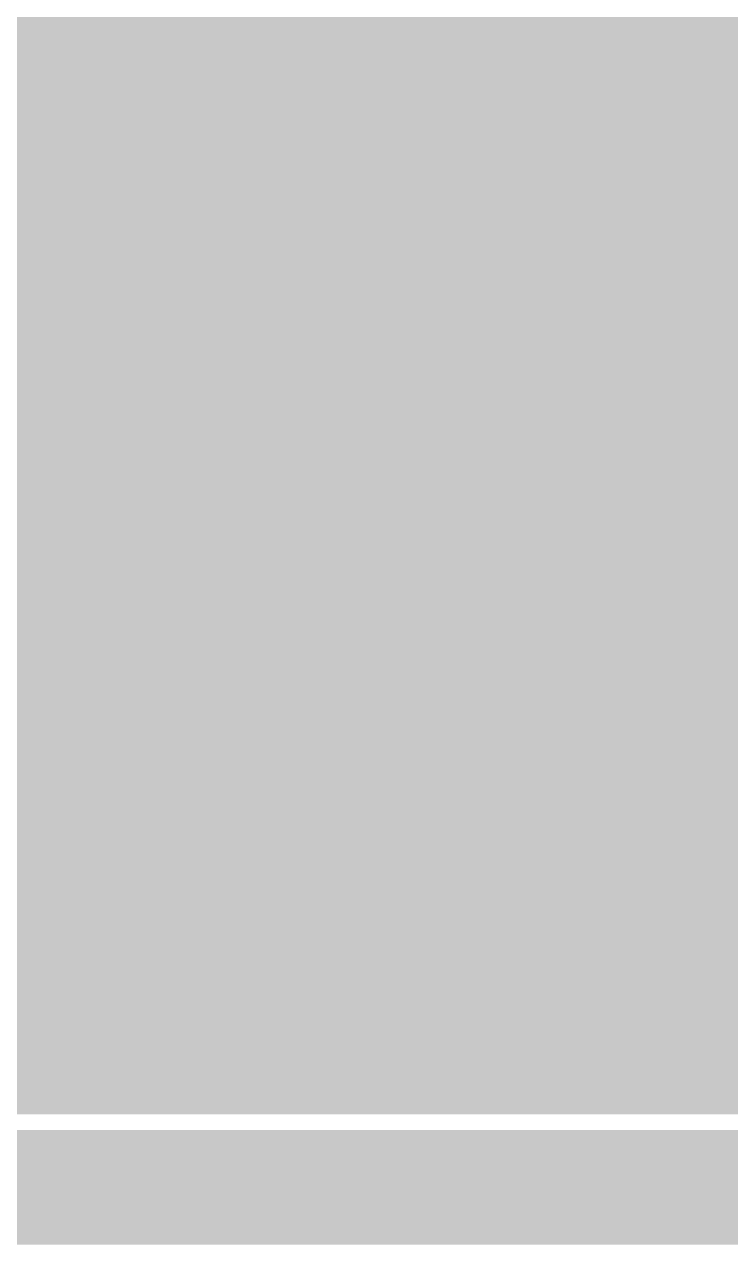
# Model space of a CAD drawing. Extents: x -6 to 196, y -52 to 46.
# Drawn here: x 145.59 to 153.41, y -5.63 to 7.88 of the extents above; entities that cross this region are included whole.
import ezdxf

# ---------------------------------------------------------------- set-up
doc = ezdxf.new("R2010")
doc.units = 0
doc.header["$MEASUREMENT"] = 0
for name, color, linetype in [('22-304-1_BOT', 7, 'CONTINUOUS'), ('22-304-1_DRD', 7, 'CONTINUOUS'), ('22-304-1_GND', 6, 'CONTINUOUS'), ('22-304-1_IN1', 4, 'CONTINUOUS'), ('22-304-1_SST', 14, 'CONTINUOUS'), ('22-304-1_TOP', 9, 'CONTINUOUS')]:
    doc.layers.add(name, color=color, linetype=linetype)

msp = doc.modelspace()

# ---------------------------------------------------------------- linework, layer by layer
at = {"layer": '22-304-1_BOT'}
for points, const_width in [([(152.9334, 20.828), (152.9334, -0.1905)], 0.254), ([(153.162, 20.828), (153.162, -0.1905)], 0.254), ([(153.3906, 20.828), (153.3906, -0.1905)], 0.254), ([(152.7048, 17.653), (152.7048, -0.1905)], 0.254), ([(152.4762, 17.44218), (152.4762, -0.1905)], 0.254), ([(152.2476, 17.36598), (152.2476, -0.1905)], 0.254), ([(152.019, 17.17294), (152.019, -0.1905)], 0.254), ([(151.7904, 16.94434), (151.7904, -0.1905)], 0.254), ([(151.5618, 16.71574), (151.5618, -0.1905)], 0.254), ([(151.3332, 16.48714), (151.3332, -0.1905)], 0.254), ([(151.1046, 16.25854), (151.1046, -0.1905)], 0.254), ([(150.876, 16.10106), (150.876, -0.1905)], 0.254), ([(145.6182, 16.08074), (145.6182, -4.064)], 0.254), ([(145.8468, 16.08074), (145.8468, -4.064)], 0.254), ([(146.0754, 16.08074), (146.0754, -4.064)], 0.254), ([(146.304, 16.08074), (146.304, -4.064)], 0.254), ([(146.5326, 16.08074), (146.5326, -4.064)], 0.254), ([(146.7612, 16.08074), (146.7612, -4.064)], 0.254), ([(146.9898, 16.08074), (146.9898, -4.064)], 0.254), ([(147.2184, 16.08074), (147.2184, -4.064)], 0.254), ([(147.447, 16.08074), (147.447, -0.1905)], 0.254), ([(147.6756, 16.08074), (147.6756, -0.1905)], 0.254), ([(147.9042, 16.08074), (147.9042, -0.1905)], 0.254), ([(148.1328, 16.08074), (148.1328, -0.1905)], 0.254), ([(148.3614, 16.08074), (148.3614, -0.1905)], 0.254), ([(148.59, 16.08074), (148.59, -0.1905)], 0.254), ([(148.8186, 16.08074), (148.8186, -0.1905)], 0.254), ([(149.0472, 16.08074), (149.0472, -0.1905)], 0.254), ([(149.2758, 16.08074), (149.2758, -0.1905)], 0.254), ([(149.5044, 16.08074), (149.5044, -0.1905)], 0.254), ([(149.733, 16.08074), (149.733, -0.1905)], 0.254), ([(149.9616, 16.08074), (149.9616, -0.1905)], 0.254), ([(150.1902, 16.08074), (150.1902, -0.1905)], 0.254), ([(150.4188, 16.08074), (150.4188, -0.1905)], 0.254), ([(150.6474, 16.08074), (150.6474, -0.1905)], 0.254), ([(155.78074, 7.8232), (138.08964, 7.8232)], 0.254), ([(155.78074, 7.5946), (138.05916, 7.5946)], 0.254), ([(155.78074, 7.366), (141.41704, 7.366)], 0.254), ([(155.78074, 7.1374), (141.58468, 7.1374)], 0.254), ([(155.78074, 6.9088), (141.6431, 6.9088)], 0.254), ([(155.78074, 6.6802), (141.62278, 6.6802)], 0.254), ([(155.78074, 6.4516), (141.51102, 6.4516)], 0.254), ([(155.78074, 6.223), (141.39926, 6.223)], 0.254), ([(155.78074, 5.9944), (141.39926, 5.9944)], 0.254), ([(155.78074, 5.7658), (141.39926, 5.7658)], 0.254), ([(155.78074, 5.5372), (141.39926, 5.5372)], 0.254), ([(155.78074, 5.3086), (141.39926, 5.3086)], 0.254), ([(155.78074, 5.08), (142.47368, 5.08)], 0.254), ([(155.78074, 4.8514), (142.78102, 4.8514)], 0.254), ([(155.78074, 4.6228), (142.89278, 4.6228)], 0.254), ([(155.78074, 4.3942), (142.9131, 4.3942)], 0.254), ([(155.78074, 4.1656), (142.85468, 4.1656)], 0.254), ([(155.78074, 3.937), (142.68704, 3.937)], 0.254), ([(155.78074, 3.7084), (142.66926, 3.7084)], 0.254), ([(155.78074, 3.4798), (142.66926, 3.4798)], 0.254), ([(155.78074, 3.2512), (142.66926, 3.2512)], 0.254), ([(155.78074, 3.0226), (142.66926, 3.0226)], 0.254), ([(155.78074, 2.794), (142.66926, 2.794)], 0.254), ([(155.78074, 2.5654), (142.66926, 2.5654)], 0.254), ([(155.78074, 2.3368), (142.66926, 2.3368)], 0.254), ([(155.78074, 2.1082), (142.66926, 2.1082)], 0.254), ([(155.78074, 1.8796), (142.66926, 1.8796)], 0.254), ([(155.78074, 1.651), (142.66926, 1.651)], 0.254), ([(155.78074, 1.4224), (142.66926, 1.4224)], 0.254), ([(155.5623, 1.1938), (142.66926, 1.1938)], 0.254), ([(155.43784, 0.9652), (142.66926, 0.9652)], 0.254), ([(155.40736, 0.7366), (142.66926, 0.7366)], 0.254), ([(155.45562, 0.508), (142.66926, 0.508)], 0.254), ([(155.60802, 0.2794), (144.92732, 0.2794)], 0.254), ([(156.2989, 0.0508), (145.3007, 0.0508)], 0.254), ([(156.36748, -0.1778), (145.42516, -0.1778)], 0.254), ([(154.2669, -0.1905), (147.23872, -0.1905), (147.23872, -2.01168)], 0.254), ([(147.23872, -0.4064), (145.45564, -0.4064)], 0.254), ([(147.75942, -1.60782), (147.75942, -0.59182), (147.8788, -0.762)], 0.1524), ([(147.23872, -0.635), (145.40738, -0.635)], 0.254), ([(149.1996, -1.27), (149.67458, -1.27), (149.43582, -0.59182), (149.31898, -0.59182), (149.31898, -1.60782)], 0.1524), ([(150.33498, -1.60782), (150.45182, -1.44018), (150.51278, -1.27), (150.51278, -0.93218), (150.45182, -0.762), (150.33498, -0.59182), (150.2156, -0.59182), (150.09622, -0.762), (150.0378, -0.93218), (150.0378, -1.27), (150.09622, -1.44018), (150.2156, -1.60782), (150.33498, -1.60782)], 0.1524), ([(151.35098, -1.44018), (151.2316, -1.60782), (150.99538, -1.60782), (150.876, -1.44018), (150.876, -1.27), (151.11222, -0.93218), (150.876, -0.59182), (151.35098, -0.59182)], 0.1524), ([(152.5524, -1.60782), (153.02738, -1.60782), (152.5524, -0.93218), (152.5524, -0.762), (152.61082, -0.59182), (152.96642, -0.59182), (153.02738, -0.762)], 0.1524), ([(153.3906, -1.60782), (153.86558, -1.60782), (153.3906, -0.93218), (153.3906, -0.762), (153.44902, -0.59182), (153.80462, -0.59182), (153.86558, -0.762)], 0.1524), ([(147.23872, -0.8636), (145.25244, -0.8636)], 0.254), ([(147.23872, -1.0922), (142.26032, -1.0922)], 0.254), ([(148.3614, -1.09982), (148.83638, -1.09982)], 0.1524), ([(151.7142, -1.09982), (152.18918, -1.09982)], 0.1524), ([(147.23872, -1.3208), (142.03172, -1.3208)], 0.254), ([(147.23872, -1.5494), (141.80312, -1.5494)], 0.254), ([(147.64258, -1.60782), (147.8788, -1.60782)], 0.1524), ([(147.23872, -1.778), (141.57452, -1.778)], 0.254), ([(193.929, -2.0066), (141.34592, -2.0066)], 0.254), ([(154.2669, -2.01168), (147.23872, -2.01168)], 0.254), ([(147.447, -2.01168), (147.447, -4.064)], 0.254), ([(147.6756, -2.01168), (147.6756, -4.064)], 0.254), ([(147.9042, -2.01168), (147.9042, -4.064)], 0.254), ([(148.1328, -2.01168), (148.1328, -4.064)], 0.254), ([(148.3614, -2.01168), (148.3614, -4.064)], 0.254), ([(148.59, -2.01168), (148.59, -4.064)], 0.254), ([(148.8186, -2.01168), (148.8186, -4.064)], 0.254), ([(149.0472, -2.01168), (149.0472, -4.064)], 0.254), ([(149.2758, -2.01168), (149.2758, -4.064)], 0.254), ([(149.5044, -2.01168), (149.5044, -4.064)], 0.254), ([(149.733, -2.01168), (149.733, -4.064)], 0.254), ([(149.9616, -2.01168), (149.9616, -4.064)], 0.254), ([(150.1902, -2.01168), (150.1902, -4.064)], 0.254), ([(150.4188, -2.01168), (150.4188, -4.064)], 0.254), ([(150.6474, -2.01168), (150.6474, -4.064)], 0.254), ([(150.876, -2.01168), (150.876, -4.064)], 0.254), ([(151.1046, -2.01168), (151.1046, -4.064)], 0.254), ([(151.3332, -2.01168), (151.3332, -4.064)], 0.254), ([(151.5618, -2.01168), (151.5618, -4.064)], 0.254), ([(151.7904, -2.01168), (151.7904, -4.064)], 0.254), ([(152.019, -2.01168), (152.019, -4.064)], 0.254), ([(152.2476, -2.01168), (152.2476, -4.064)], 0.254), ([(152.4762, -2.01168), (152.4762, -4.064)], 0.254), ([(152.7048, -2.01168), (152.7048, -4.064)], 0.254), ([(152.9334, -2.01168), (152.9334, -4.064)], 0.254), ([(153.162, -2.01168), (153.162, -4.064)], 0.254), ([(153.3906, -2.01168), (153.3906, -4.064)], 0.254), ([(193.929, -2.2352), (141.11732, -2.2352)], 0.254), ([(193.929, -2.4638), (140.88872, -2.4638)], 0.254), ([(193.929, -2.6924), (140.66012, -2.6924)], 0.254), ([(193.929, -2.921), (140.43152, -2.921)], 0.254), ([(193.929, -3.1496), (140.20292, -3.1496)], 0.254), ([(193.929, -3.3782), (139.97432, -3.3782)], 0.254), ([(193.929, -3.6068), (139.74572, -3.6068)], 0.254), ([(193.929, -3.8354), (139.51712, -3.8354)], 0.254), ([(193.929, -4.064), (139.28852, -4.064)], 0.254)]:
    msp.add_lwpolyline(points, dxfattribs=dict(at, const_width=const_width))
at = {"layer": '22-304-1_DRD', "const_width": 1.27}
msp.add_lwpolyline([(195.00088, 21.99894), (101.99878, 21.99894), (78.99908, 44.99864), (-4.99872, 44.99864), (-4.99872, -4.99872), (195.00088, -4.99872), (195.00088, 21.99894)], dxfattribs=at)
at = {"layer": '22-304-1_GND', "const_width": 1.27}
msp.add_lwpolyline([(195.00088, 21.99894), (101.99878, 21.99894), (78.99908, 44.99864), (-4.99872, 44.99864), (-4.99872, -4.99872), (195.00088, -4.99872), (195.00088, 21.99894)], dxfattribs=at)
at = {"layer": '22-304-1_IN1', "const_width": 0.254}
for points in [[(193.802, 20.955), (193.802, -3.937), (146.05, -3.937)], [(145.74266, 19.29384), (145.74266, 3.81)], [(147.1676, 19.29384), (147.1676, -3.937)], [(147.3962, 19.29384), (147.3962, -3.937)], [(147.6248, 19.29384), (147.6248, -3.937)], [(147.8534, 19.29384), (147.8534, -3.937)], [(148.082, 19.29384), (148.082, -3.937)], [(148.3106, 19.29384), (148.3106, -3.937)], [(148.5392, 19.29384), (148.5392, -3.937)], [(148.7678, 19.29384), (148.7678, -3.937)], [(148.9964, 19.29384), (148.9964, -3.937)], [(150.5966, 19.29384), (150.5966, -3.937)], [(150.8252, 19.29384), (150.8252, -3.937)], [(151.0538, 19.29384), (151.0538, -3.937)], [(151.2824, 19.29384), (151.2824, -3.937)], [(152.8826, 19.29384), (152.8826, -3.937)], [(153.1112, 19.29384), (153.1112, -3.937)], [(153.3398, 19.29384), (153.3398, -3.937)], [(145.796, 17.92732), (145.796, -3.937)], [(149.225, 17.92732), (149.225, -3.937)], [(146.939, 17.71396), (146.939, -3.937)], [(150.368, 17.71396), (150.368, -3.937)], [(151.511, 17.80032), (151.511, -3.937)], [(146.0246, 17.61998), (146.0246, -3.937)], [(149.4536, 17.61998), (149.4536, -3.937)], [(152.654, 17.58696), (152.654, -3.937)], [(146.2532, 17.50822), (146.2532, -3.937)], [(146.4818, 17.48536), (146.4818, -3.937)], [(146.7104, 17.54378), (146.7104, -3.937)], [(149.6822, 17.50822), (149.6822, -3.937)], [(149.9108, 17.48536), (149.9108, -3.937)], [(150.1394, 17.54378), (150.1394, -3.937)], [(151.7396, 17.49298), (151.7396, -3.937)], [(151.9682, 17.38122), (151.9682, -3.937)], [(152.1968, 17.35836), (152.1968, -3.937)], [(152.4254, 17.41678), (152.4254, -3.937)], [(157.08122, 7.8232), (145.74266, 7.8232)], [(157.19298, 7.5946), (145.74266, 7.5946)], [(157.50032, 7.366), (145.74266, 7.366)], [(183.88584, 7.1374), (145.74266, 7.1374)], [(159.639, 6.9088), (145.74266, 6.9088)], [(159.42818, 6.6802), (145.74266, 6.6802)], [(159.35198, 6.4516), (145.74266, 6.4516)], [(159.35452, 6.223), (145.74266, 6.223)], [(159.44342, 5.9944), (145.74266, 5.9944)], [(159.67964, 5.7658), (145.74266, 5.7658)], [(160.36036, 5.5372), (145.74266, 5.5372)], [(160.41878, 5.3086), (145.74266, 5.3086)], [(157.28696, 5.08), (145.74266, 5.08)], [(157.11678, 4.8514), (145.74266, 4.8514)], [(157.05836, 4.6228), (145.74266, 4.6228)], [(157.08122, 4.3942), (145.74266, 4.3942)], [(157.19298, 4.1656), (145.74266, 4.1656)], [(157.50032, 3.937), (145.74266, 3.937)], [(183.88584, 3.7084), (145.72996, 3.7084)], [(145.5674, 3.45186), (145.5674, -3.937)], [(166.751, 3.4798), (145.59788, 3.4798)], [(166.54018, 3.2512), (138.176, 3.2512)], [(166.46398, 3.0226), (133.29412, 3.0226)], [(166.46652, 2.794), (136.49198, 2.794)], [(166.55542, 2.5654), (136.65962, 2.5654)], [(166.79164, 2.3368), (136.71804, 2.3368)], [(166.02964, 2.1082), (136.69772, 2.1082)], [(165.79342, 1.8796), (136.58596, 1.8796)], [(165.70452, 1.651), (136.27862, 1.651)], [(155.93568, 1.4224), (128.72212, 1.4224)], [(155.5623, 1.1938), (128.95072, 1.1938)], [(155.43784, 0.9652), (129.17932, 0.9652)], [(155.40736, 0.7366), (129.40792, 0.7366)], [(155.45562, 0.508), (129.63652, 0.508)], [(155.60802, 0.2794), (144.92732, 0.2794)], [(156.2989, 0.0508), (145.3007, 0.0508)], [(156.36748, -0.1778), (145.42516, -0.1778)], [(156.55544, -0.4064), (145.45564, -0.4064)], [(158.07436, -0.635), (145.40738, -0.635)], [(158.11246, -0.8636), (145.25244, -0.8636)], [(158.25216, -1.0922), (140.35278, -1.0922)], [(193.802, -1.3208), (140.3731, -1.3208)], [(193.802, -1.5494), (140.31468, -1.5494)], [(193.802, -1.778), (140.14704, -1.778)], [(193.802, -2.0066), (121.793, -2.0066)], [(193.802, -2.2352), (121.65584, -2.2352)], [(193.802, -2.4638), (121.07672, -2.4638)], [(193.802, -2.6924), (121.12244, -2.6924)], [(193.802, -2.921), (121.27738, -2.921)], [(193.802, -3.1496), (137.94232, -3.1496)], [(193.802, -3.3782), (138.3157, -3.3782)], [(193.802, -3.6068), (138.44016, -3.6068)], [(193.802, -3.8354), (138.47064, -3.8354)], [(146.05, -3.937), (138.45794, -3.94208)]]:
    msp.add_lwpolyline(points, dxfattribs=at)
msp.add_lwpolyline([(145.288, 3.35534, 0.4142136), (145.74266, 3.81)], format="xyb", dxfattribs=at)
at = {"layer": '22-304-1_SST', "const_width": 0.1524}
for points in [[(148.05406, 8.43788), (147.88642, 8.3185), (147.88642, 8.08228), (148.05406, 7.9629), (148.22424, 7.9629), (148.56206, 8.20166), (148.90242, 7.9629), (148.90242, 8.43788)], [(147.9804, 3.34518), (147.50542, 3.34518), (147.9804, 4.02082), (147.9804, 4.191), (147.92198, 4.36118), (147.56638, 4.36118), (147.50542, 4.191)], [(148.8186, 3.34518), (148.34362, 3.34518), (148.8186, 4.02082), (148.8186, 4.191), (148.76018, 4.36118), (148.40458, 4.36118), (148.34362, 4.191)], [(150.02002, 3.51282), (150.1394, 3.34518), (150.37562, 3.34518), (150.495, 3.51282), (150.495, 3.683), (150.25878, 4.02082), (150.495, 4.36118), (150.02002, 4.36118)], [(151.03602, 3.34518), (150.91918, 3.51282), (150.85822, 3.683), (150.85822, 4.02082), (150.91918, 4.191), (151.03602, 4.36118), (151.1554, 4.36118), (151.27478, 4.191), (151.3332, 4.02082), (151.3332, 3.683), (151.27478, 3.51282), (151.1554, 3.34518), (151.03602, 3.34518)], [(152.1714, 3.683), (151.69642, 3.683), (151.93518, 4.36118), (152.05202, 4.36118), (152.05202, 3.34518)], [(149.6568, 3.85318), (149.18182, 3.85318)], [(153.0096, 3.85318), (152.53462, 3.85318)]]:
    msp.add_lwpolyline(points, dxfattribs=at)
at = {"layer": '22-304-1_TOP'}
for points, const_width in [([(139.0269, 9.79424), (141.58976, 9.79424), (142.367, 9.017), (152.019, 9.017), (153.797, 7.239), (160.655, 7.239), (162.179, 5.715), (164.592, 5.715), (164.973, 5.334), (169.799, 5.334), (170.053, 5.08), (170.053, 4.699)], 0.2032), ([(139.0269, 9.29386), (141.45514, 9.29386), (142.24, 8.509), (151.892, 8.509), (153.67, 6.731), (159.639, 6.731), (160.02, 6.35)], 0.2032), ([(161.036, 5.588), (159.766, 5.588), (159.131, 6.223), (153.543, 6.223), (151.765, 8.001), (142.113, 8.001), (141.32052, 8.79348), (139.0269, 8.79348)], 0.2032), ([(151.5872, 7.57174), (143.05026, 7.57174)], 0.254), ([(151.66594, 7.493), (143.05026, 7.493)], 0.254), ([(145.4912, 7.57174), (145.4912, 1.95326)], 0.254), ([(145.7198, 7.57174), (145.7198, 1.95326)], 0.254), ([(145.9484, 7.57174), (145.9484, 1.95326)], 0.254), ([(146.177, 7.57174), (146.177, 1.95326)], 0.254), ([(146.4056, 7.57174), (146.4056, 1.95326)], 0.254), ([(146.6342, 7.57174), (146.6342, 1.95326)], 0.254), ([(146.8628, 7.57174), (146.8628, 1.95326)], 0.254), ([(147.0914, 7.57174), (147.0914, 1.95326)], 0.254), ([(147.32, 7.57174), (147.32, 4.7625)], 0.254), ([(147.5486, 7.57174), (147.5486, 4.7625)], 0.254), ([(147.7772, 7.57174), (147.7772, 4.7625)], 0.254), ([(148.0058, 7.57174), (148.0058, 4.7625)], 0.254), ([(148.2344, 7.57174), (148.2344, 4.7625)], 0.254), ([(148.463, 7.57174), (148.463, 4.7625)], 0.254), ([(148.6916, 7.57174), (148.6916, 4.7625)], 0.254), ([(148.9202, 7.57174), (148.9202, 4.7625)], 0.254), ([(149.1488, 7.57174), (149.1488, 4.7625)], 0.254), ([(149.3774, 7.57174), (149.3774, 4.7625)], 0.254), ([(149.606, 7.57174), (149.606, 4.7625)], 0.254), ([(149.8346, 7.57174), (149.8346, 4.7625)], 0.254), ([(150.0632, 7.57174), (150.0632, 4.7625)], 0.254), ([(150.2918, 7.57174), (150.2918, 4.7625)], 0.254), ([(150.5204, 7.57174), (150.5204, 4.7625)], 0.254), ([(150.749, 7.57174), (150.749, 4.7625)], 0.254), ([(150.9776, 7.57174), (150.9776, 4.7625)], 0.254), ([(151.2062, 7.57174), (151.2062, 4.7625)], 0.254), ([(151.4348, 7.57174), (151.4348, 4.7625)], 0.254), ([(151.5872, 7.57174), (153.23566, 5.92582)], 0.254), ([(151.6634, 7.49554), (151.6634, 4.7625)], 0.254), ([(151.89454, 7.2644), (143.05026, 7.2644)], 0.254), ([(151.892, 7.26694), (151.892, 4.7625)], 0.254), ([(152.12314, 7.0358), (143.05026, 7.0358)], 0.254), ([(152.1206, 7.03834), (152.1206, 4.7625)], 0.254), ([(152.35174, 6.8072), (143.05026, 6.8072)], 0.254), ([(152.3492, 6.80974), (152.3492, 4.7625)], 0.254), ([(152.58034, 6.5786), (143.05026, 6.5786)], 0.254), ([(152.5778, 6.58114), (152.5778, 4.7625)], 0.254), ([(152.80894, 6.35), (143.05026, 6.35)], 0.254), ([(152.8064, 6.35254), (152.8064, 4.7625)], 0.254), ([(153.03754, 6.1214), (143.05026, 6.1214)], 0.254), ([(153.035, 6.12394), (153.035, 4.7625)], 0.254), ([(153.26868, 5.8928), (143.05026, 5.8928)], 0.254), ([(153.2636, 5.89788), (153.2636, 4.7625)], 0.254), ([(153.4922, 5.79628), (153.4922, 4.7625)], 0.254), ([(159.08274, 5.6642), (143.05026, 5.6642)], 0.254), ([(159.31134, 5.4356), (143.05026, 5.4356)], 0.254), ([(157.50032, 5.207), (143.05026, 5.207)], 0.254), ([(157.19298, 4.9784), (143.05026, 4.9784)], 0.254), ([(147.1041, 4.7498), (142.84452, 4.7498)], 0.254), ([(154.13228, 4.7625), (147.1041, 4.7625), (147.1041, 2.94132)], 0.254), ([(147.1041, 4.5212), (142.91056, 4.5212)], 0.254), ([(147.1041, 4.2926), (142.89786, 4.2926)], 0.254), ([(147.9804, 3.34518), (147.50542, 3.34518), (147.9804, 4.02082), (147.9804, 4.191), (147.92198, 4.36118), (147.56638, 4.36118), (147.50542, 4.191)], 0.1524), ([(148.8186, 3.34518), (148.34362, 3.34518), (148.8186, 4.02082), (148.8186, 4.191), (148.76018, 4.36118), (148.40458, 4.36118), (148.34362, 4.191)], 0.1524), ([(150.02002, 3.51282), (150.1394, 3.34518), (150.37562, 3.34518), (150.495, 3.51282), (150.495, 3.683), (150.25878, 4.02082), (150.495, 4.36118), (150.02002, 4.36118)], 0.1524), ([(151.03602, 3.34518), (150.91918, 3.51282), (150.85822, 3.683), (150.85822, 4.02082), (150.91918, 4.191), (151.03602, 4.36118), (151.1554, 4.36118), (151.27478, 4.191), (151.3332, 4.02082), (151.3332, 3.683), (151.27478, 3.51282), (151.1554, 3.34518), (151.03602, 3.34518)], 0.1524), ([(152.1714, 3.683), (151.69642, 3.683), (151.93518, 4.36118), (152.05202, 4.36118), (152.05202, 3.34518)], 0.1524), ([(147.1041, 4.064), (142.7988, 4.064)], 0.254), ([(147.1041, 3.8354), (142.5321, 3.8354)], 0.254), ([(149.6568, 3.85318), (149.18182, 3.85318)], 0.1524), ([(153.0096, 3.85318), (152.53462, 3.85318)], 0.1524), ([(158.75, -0.635), (156.464, -0.635), (155.321, 0.508), (135.509, 0.508), (133.54304, 2.47396), (133.54304, 3.81)], 0.2032), ([(156.083, 0.762), (155.956, 0.762), (155.702, 1.016), (135.636, 1.016), (134.04342, 2.60858), (134.04342, 3.81)], 0.2032), ([(135.04418, 3.81), (135.04418, 2.24282), (135.763, 1.524), (166.37, 1.524)], 0.2032), ([(147.1041, 3.6068), (138.44016, 3.6068)], 0.254), ([(147.1041, 3.3782), (138.3157, 3.3782)], 0.254), ([(147.1041, 3.1496), (137.94232, 3.1496)], 0.254), ([(159.84474, 2.921), (137.4902, 2.921)], 0.254), ([(154.13228, 2.94132), (147.1041, 2.94132)], 0.254), ([(147.32, 2.94132), (147.32, 1.95326)], 0.254), ([(147.5486, 2.94132), (147.5486, 1.95326)], 0.254), ([(147.7772, 2.94132), (147.7772, 1.95326)], 0.254), ([(148.0058, 2.94132), (148.0058, 1.95326)], 0.254), ([(148.2344, 2.94132), (148.2344, 1.95326)], 0.254), ([(148.463, 2.94132), (148.463, 1.95326)], 0.254), ([(148.6916, 2.94132), (148.6916, 1.95326)], 0.254), ([(148.9202, 2.94132), (148.9202, 1.95326)], 0.254), ([(149.1488, 2.94132), (149.1488, 1.95326)], 0.254), ([(149.3774, 2.94132), (149.3774, 1.95326)], 0.254), ([(149.606, 2.94132), (149.606, 1.95326)], 0.254), ([(149.8346, 2.94132), (149.8346, 1.95326)], 0.254), ([(150.0632, 2.94132), (150.0632, 1.95326)], 0.254), ([(150.2918, 2.94132), (150.2918, 1.95326)], 0.254), ([(150.5204, 2.94132), (150.5204, 1.95326)], 0.254), ([(150.749, 2.94132), (150.749, 1.95326)], 0.254), ([(150.9776, 2.94132), (150.9776, 1.95326)], 0.254), ([(151.2062, 2.94132), (151.2062, 1.95326)], 0.254), ([(151.4348, 2.94132), (151.4348, 1.95326)], 0.254), ([(151.6634, 2.94132), (151.6634, 1.95326)], 0.254), ([(151.892, 2.94132), (151.892, 1.95326)], 0.254), ([(152.1206, 2.94132), (152.1206, 1.95326)], 0.254), ([(152.3492, 2.94132), (152.3492, 1.95326)], 0.254), ([(152.5778, 2.94132), (152.5778, 1.95326)], 0.254), ([(152.8064, 2.94132), (152.8064, 1.95326)], 0.254), ([(153.035, 2.94132), (153.035, 1.95326)], 0.254), ([(153.2636, 2.94132), (153.2636, 1.95326)], 0.254), ([(153.4922, 2.94132), (153.4922, 1.95326)], 0.254), ([(159.84474, 2.6924), (137.33272, 2.6924)], 0.254), ([(159.84474, 2.4638), (136.69772, 2.4638)], 0.254), ([(162.35934, 2.2352), (136.71804, 2.2352)], 0.254), ([(165.84676, 1.95326), (136.63422, 1.95326)], 0.254), ([(162.35934, 2.0066), (136.65962, 2.0066)], 0.254), ([(155.1432, 0.07874), (145.2753, 0.07874)], 0.254), ([(145.4912, 0.07874), (145.4912, -2.40284)], 0.254), ([(145.7198, 0.07874), (145.7198, -2.40284)], 0.254), ([(145.9484, 0.07874), (145.9484, -2.40284)], 0.254), ([(146.177, 0.07874), (146.177, -2.40284)], 0.254), ([(146.4056, 0.07874), (146.4056, -2.40284)], 0.254), ([(146.6342, 0.07874), (146.6342, -2.40284)], 0.254), ([(146.8628, 0.07874), (146.8628, -2.40284)], 0.254), ([(147.0914, 0.07874), (147.0914, -2.40284)], 0.254), ([(147.32, 0.07874), (147.32, -2.40284)], 0.254), ([(147.5486, 0.07874), (147.5486, -2.40284)], 0.254), ([(147.7772, 0.07874), (147.7772, -2.40284)], 0.254), ([(148.0058, 0.07874), (148.0058, -2.40284)], 0.254), ([(148.2344, 0.07874), (148.2344, -2.40284)], 0.254), ([(148.463, 0.07874), (148.463, -2.40284)], 0.254), ([(148.6916, 0.07874), (148.6916, -2.40284)], 0.254), ([(148.9202, 0.07874), (148.9202, -2.40284)], 0.254), ([(149.1488, 0.07874), (149.1488, -2.40284)], 0.254), ([(149.3774, 0.07874), (149.3774, -2.40284)], 0.254), ([(149.606, 0.07874), (149.606, -2.40284)], 0.254), ([(149.8346, 0.07874), (149.8346, -2.40284)], 0.254), ([(150.0632, 0.07874), (150.0632, -2.40284)], 0.254), ([(150.2918, 0.07874), (150.2918, -2.40284)], 0.254), ([(150.5204, 0.07874), (150.5204, -2.40284)], 0.254), ([(150.749, 0.07874), (150.749, -2.40284)], 0.254), ([(150.9776, 0.07874), (150.9776, -2.40284)], 0.254), ([(151.2062, 0.07874), (151.2062, -2.40284)], 0.254), ([(151.4348, 0.07874), (151.4348, -2.40284)], 0.254), ([(151.6634, 0.07874), (151.6634, -2.40284)], 0.254), ([(151.892, 0.07874), (151.892, -2.40284)], 0.254), ([(152.1206, 0.07874), (152.1206, -2.40284)], 0.254), ([(152.3492, 0.07874), (152.3492, -2.40284)], 0.254), ([(152.5778, 0.07874), (152.5778, -2.40284)], 0.254), ([(152.8064, 0.07874), (152.8064, -2.40284)], 0.254), ([(153.035, 0.07874), (153.035, -2.40284)], 0.254), ([(153.2636, 0.07874), (153.2636, -2.40284)], 0.254), ([(153.4922, 0.07874), (153.4922, -2.40284)], 0.254), ([(155.27274, -0.0508), (145.36928, -0.0508)], 0.254), ([(155.50134, -0.2794), (145.44802, -0.2794)], 0.254), ([(142.875, -2.6162), (143.1798, -2.921), (144.78, -2.921), (168.91, -2.921), (169.164, -2.667), (169.164, -0.5588), (169.1132, -0.5588), (168.275, -0.5588)], 0.381), ([(155.72994, -0.508), (145.44294, -0.508)], 0.254), ([(155.95854, -0.7366), (145.35404, -0.7366)], 0.254), ([(156.18968, -0.9652), (145.20926, -0.9652)], 0.254), ([(158.369, -1.1938), (145.20926, -1.1938)], 0.254), ([(159.84474, -1.4224), (145.20926, -1.4224)], 0.254), ([(159.84474, -1.651), (145.20926, -1.651)], 0.254), ([(159.84474, -1.8796), (145.20926, -1.8796)], 0.254), ([(162.35934, -2.1082), (145.20926, -2.1082)], 0.254), ([(162.35934, -2.3368), (145.20926, -2.3368)], 0.254), ([(162.35934, -2.40284), (145.20926, -2.40284)], 0.254), ([(186.12358, -3.4798), (138.38428, -3.4798)], 0.254), ([(168.91, -3.43916), (144.78, -3.43916)], 0.254), ([(145.4912, -3.43916), (145.4912, -3.937)], 0.254), ([(145.7198, -3.43916), (145.7198, -3.937)], 0.254), ([(145.9484, -3.43916), (145.9484, -3.937)], 0.254), ([(146.177, -3.43916), (146.177, -3.937)], 0.254), ([(146.4056, -3.43916), (146.4056, -3.937)], 0.254), ([(146.6342, -3.43916), (146.6342, -3.937)], 0.254), ([(146.8628, -3.43916), (146.8628, -3.937)], 0.254), ([(147.0914, -3.43916), (147.0914, -3.937)], 0.254), ([(147.32, -3.43916), (147.32, -3.937)], 0.254), ([(147.5486, -3.43916), (147.5486, -3.937)], 0.254), ([(147.7772, -3.43916), (147.7772, -3.937)], 0.254), ([(148.0058, -3.43916), (148.0058, -3.937)], 0.254), ([(148.2344, -3.43916), (148.2344, -3.937)], 0.254), ([(148.463, -3.43916), (148.463, -3.937)], 0.254), ([(148.6916, -3.43916), (148.6916, -3.937)], 0.254), ([(148.9202, -3.43916), (148.9202, -3.937)], 0.254), ([(149.1488, -3.43916), (149.1488, -3.937)], 0.254), ([(149.3774, -3.43916), (149.3774, -3.937)], 0.254), ([(149.606, -3.43916), (149.606, -3.937)], 0.254), ([(149.8346, -3.43916), (149.8346, -3.937)], 0.254), ([(150.0632, -3.43916), (150.0632, -3.937)], 0.254), ([(150.2918, -3.43916), (150.2918, -3.937)], 0.254), ([(150.5204, -3.43916), (150.5204, -3.937)], 0.254), ([(150.749, -3.43916), (150.749, -3.937)], 0.254), ([(150.9776, -3.43916), (150.9776, -3.937)], 0.254), ([(151.2062, -3.43916), (151.2062, -3.937)], 0.254), ([(151.4348, -3.43916), (151.4348, -3.937)], 0.254), ([(151.6634, -3.43916), (151.6634, -3.937)], 0.254), ([(151.892, -3.43916), (151.892, -3.937)], 0.254), ([(152.1206, -3.43916), (152.1206, -3.937)], 0.254), ([(152.3492, -3.43916), (152.3492, -3.937)], 0.254), ([(152.5778, -3.43916), (152.5778, -3.937)], 0.254), ([(152.8064, -3.43916), (152.8064, -3.937)], 0.254), ([(153.035, -3.43916), (153.035, -3.937)], 0.254), ([(153.2636, -3.43916), (153.2636, -3.937)], 0.254), ([(153.4922, -3.43916), (153.4922, -3.937)], 0.254), ([(186.12358, -3.7084), (138.46302, -3.7084)], 0.254), ([(193.802, -3.937), (138.45794, -3.937)], 0.254)]:
    msp.add_lwpolyline(points, dxfattribs=dict(at, const_width=const_width))
at = {"layer": '22-304-1_TOP', "const_width": 0.254}
msp.add_lwpolyline([(153.24074, 5.92074, 0.1989124), (153.543, 5.79554)], format="xyb", dxfattribs=at)

doc.saveas('drawing.dxf')
